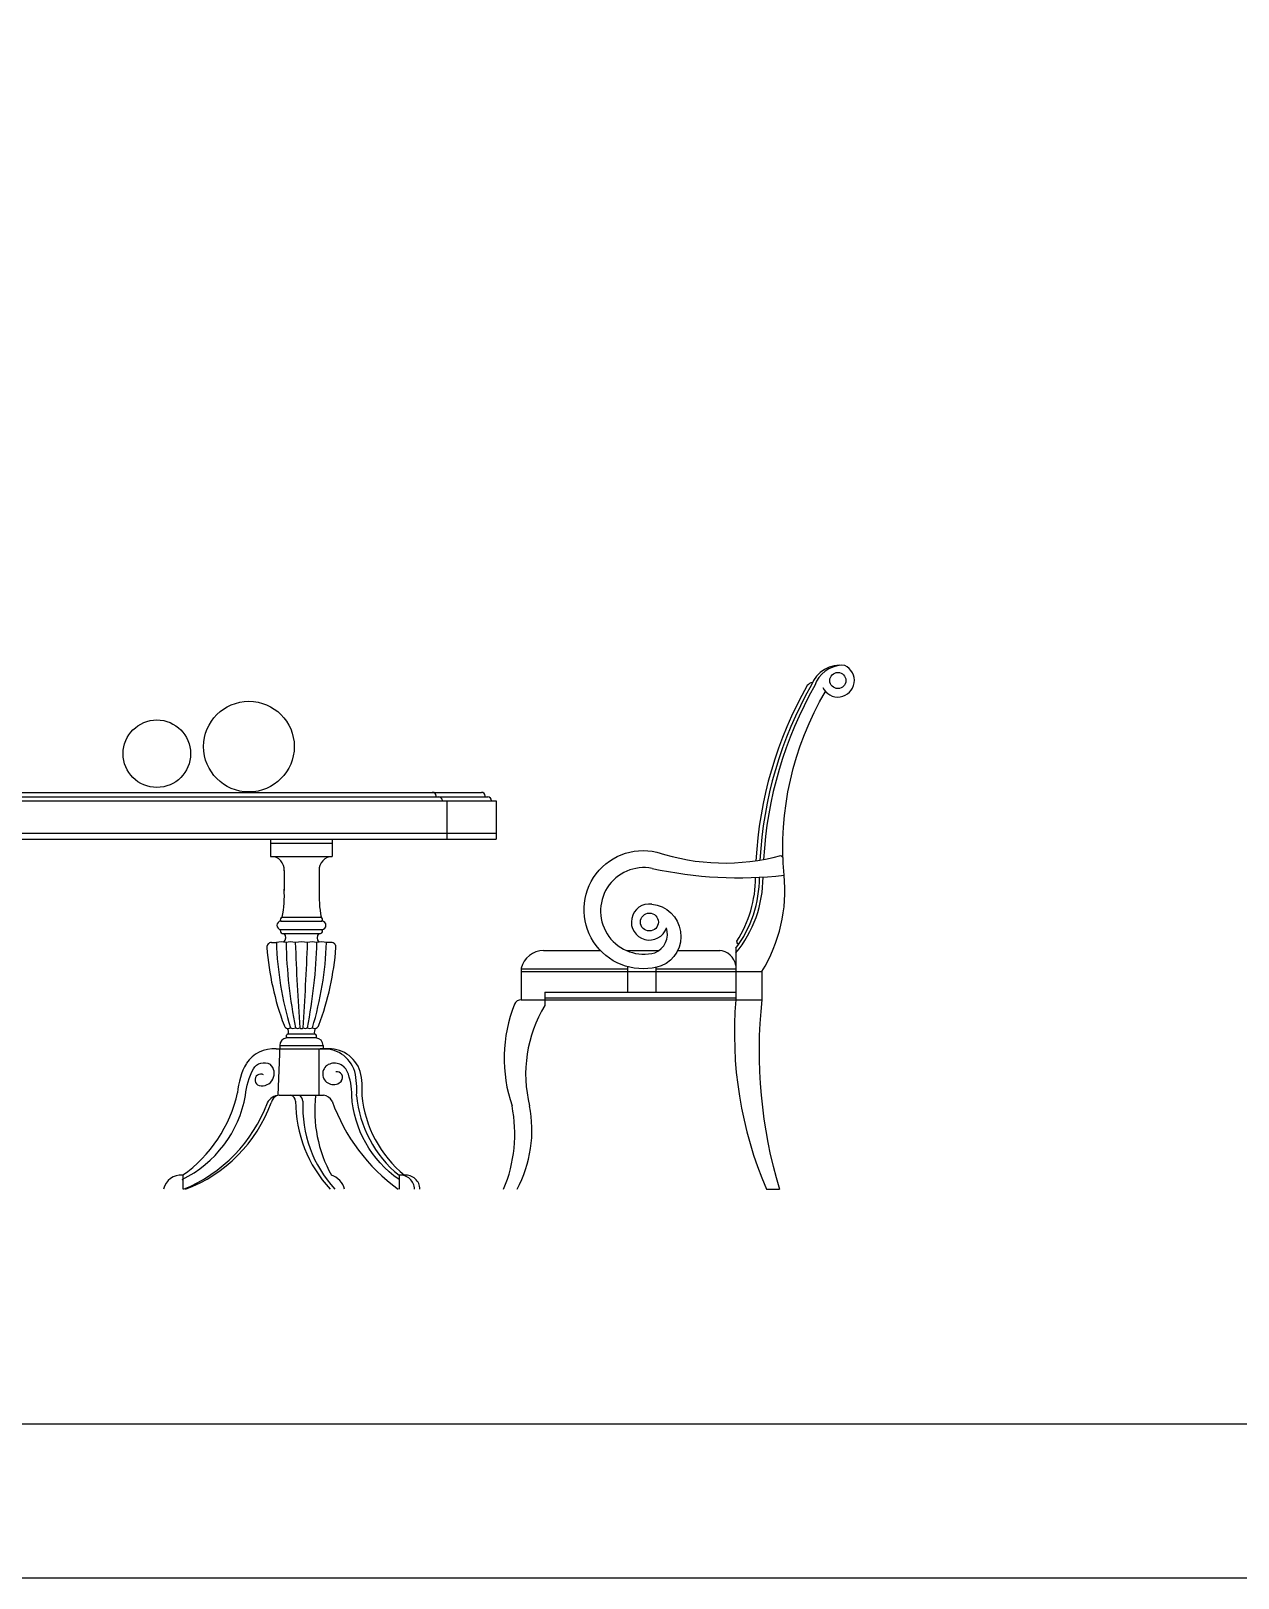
# Model space of a CAD drawing. Header units: inches. Extents: x 10 to 52.5, y 12.2 to 37.
# Drawn here: x 19.205 to 21.754, y 12.211 to 15.479 of the extents above; entities that cross this region are included whole.
import ezdxf

# ---------------------------------------------------------------- set-up
doc = ezdxf.new("R2010")
doc.units = ezdxf.units.IN
doc.header["$MEASUREMENT"] = 0
for name, color, linetype in [('02', 2, 'Continuous'), ('4', 4, 'Continuous'), ('kadrbm', 4, 'Continuous')]:
    doc.layers.add(name, color=color, linetype=linetype)

# ---------------------------------------------------------------- blocks, each defined once
blk = doc.blocks.new('kadrbm')
at = {"layer": 'kadrbm', "color": 4}
blk.add_lwpolyline([(0, 0), (0, 24.7972), (21, 24.7972), (21, 0), (0, 0)], close=True, dxfattribs=at)
blk.add_lwpolyline([(20.6631, 0.3257), (20.6631, 24.4603), (0.3369, 24.4603), (0.3369, 0.3257), (20.6631, 0.3257)], dxfattribs=at)

msp = doc.modelspace()

# ---------------------------------------------------------------- linework, layer by layer
at = {"layer": '02'}
for p, q in [((19.1288, 13.8703), (20.1563, 13.8703)), ((19.1288, 13.8607), (20.1696, 13.8607)), ((20.0606, 13.8607), (20.0606, 13.8623)), ((20.1643, 13.8607), (20.1643, 13.8623)), ((19.1288, 13.8522), (20.1871, 13.8522)), ((20.0739, 13.8522), (20.0739, 13.8527)), ((20.0833, 13.8522), (20.0833, 13.7712)), ((20.1776, 13.8522), (20.1776, 13.8527)), ((20.1871, 13.8522), (20.1871, 13.7712)), ((19.1288, 13.7839), (20.1871, 13.7839)), ((19.1288, 13.7712), (20.1871, 13.7712)), ((19.7109, 13.7712), (19.7109, 13.7349)), ((19.7109, 13.7628), (19.8414, 13.7628)), ((19.8414, 13.7712), (19.8414, 13.7349)), ((19.7109, 13.7349), (19.8414, 13.7349)), ((20.7888, 13.7369), (20.7933, 13.7322)), ((19.7398, 13.7049), (19.7398, 13.6631)), ((19.8138, 13.7049), (19.8138, 13.6631)), ((19.7328, 13.5979), (19.8195, 13.5979)), ((19.7358, 13.6065), (19.8164, 13.6065)), ((19.7326, 13.5806), (19.8196, 13.5806)), ((19.7358, 13.5723), (19.8164, 13.5723)), ((19.7131, 13.5532), (19.7233, 13.5532)), ((19.7435, 13.5532), (19.7436, 13.5532)), ((19.8088, 13.5532), (19.8087, 13.5532)), ((19.8392, 13.5532), (19.829, 13.5532)), ((20.2876, 13.536), (20.4079, 13.536)), ((20.4631, 13.536), (20.5307, 13.536)), ((20.5705, 13.5359), (20.6604, 13.5359)), ((20.6935, 13.5409), (20.6935, 13.4323)), ((20.6965, 13.5517), (20.6997, 13.5495)), ((20.2404, 13.4987), (20.2404, 13.4323)), ((20.2404, 13.4978), (20.4649, 13.4978)), ((20.4649, 13.502), (20.4649, 13.4482)), ((20.5244, 13.5004), (20.5244, 13.4482)), ((20.5244, 13.4978), (20.6935, 13.4978)), ((20.2404, 13.4918), (20.7486, 13.4918)), ((20.7486, 13.4918), (20.7486, 13.4323)), ((20.2404, 13.4323), (20.7486, 13.4323)), ((20.29, 13.4482), (20.29, 13.42)), ((20.29, 13.4482), (20.6935, 13.4482)), ((20.29, 13.4366), (20.6935, 13.4366)), ((19.7304, 13.3355), (19.7263, 13.2307)), ((19.7304, 13.3355), (19.8219, 13.3355)), ((19.807, 13.3515), (19.7453, 13.3515)), ((19.7484, 13.36), (19.8039, 13.36)), ((19.8219, 13.3355), (19.8219, 13.3282)), ((19.7227, 13.3282), (19.8358, 13.3282)), ((19.8129, 13.3282), (19.8129, 13.2307)), ((19.7294, 13.2307), (19.8229, 13.2307)), ((19.5254, 13.0616), (19.5254, 13.032)), ((19.9824, 13.0616), (19.9824, 13.032)), ((20.7581, 13.032), (20.7856, 13.032))]:
    msp.add_line(p, q, dxfattribs=at)
for points in [[(20.7486, 13.4918, 0.163947), (20.7955, 13.6952, -0.157448), (20.883, 14.0834)], [(20.5161, 13.6341, -0.776719), (20.5361, 13.5035, -1.316606), (20.5268, 13.744, 0.146866), (20.7888, 13.7369)]]:
    msp.add_lwpolyline(points, format="xyb", dxfattribs=at)
for centre, radius in [((20.909, 14.1065), 0.0171), ((19.6653, 13.9669), 0.0957), ((19.4709, 13.9519), 0.0713), ((20.511, 13.5964), 0.0189)]:
    msp.add_circle(centre, radius, dxfattribs=at)
for centre, radius, start, end in [((20.9128, 14.0753), 0.0636, 80.1523, 160.9262), ((20.9205, 14.0753), 0.0636, 93.4423, 160.9262), ((20.909, 14.1065), 0.0348, 204.5296, 64.9864), ((21.5699, 13.6828), 0.8349, 150.3316, 177.0449), ((21.5776, 13.683), 0.8344, 150.3226, 176.9629), ((21.5848, 13.6831), 0.8339, 150.3131, 176.8775), ((20.8604, 14.0809), 0.022, 103.6756, 136.2761), ((20.0526, 13.8623), 0.008, 0, 90), ((20.0659, 13.8527), 0.008, 0, 90), ((20.1563, 13.8623), 0.008, 0, 90), ((20.1696, 13.8527), 0.008, 0, 90), ((19.7118, 13.7068), 0.028, 355.9815, 89.2574), ((19.8417, 13.7068), 0.028, 90.7426, 184.0185), ((20.4993, 13.6199), 0.0914, 78.9297, 284.8035), ((20.6996, 14.5388), 0.849, 257.5737, 276.4883), ((19.4739, 13.6538), 0.2662, 349.7523, 2.6142), ((20.0797, 13.6538), 0.2662, 177.3858, 190.2477), ((20.5006, 13.6908), 0.2504, 320.3811, 0.1109), ((20.493, 13.6908), 0.2504, 323.2089, 0.0126), ((20.4848, 13.6908), 0.2504, 327.3913, 359.9246), ((20.511, 13.5964), 0.0381, 82.1669, 341.7269), ((19.7328, 13.5894), 0.00855, 90, 270), ((19.7367, 13.6013), 0.00521, 99.509, 220.9845), ((19.8156, 13.6013), 0.00521, 319.0155, 80.491), ((19.8195, 13.5894), 0.00855, 270, 90), ((19.7367, 13.5774), 0.00521, 139.0155, 260.491), ((19.7296, 13.5631), 0.0135, 316.3662, 42.329), ((19.8227, 13.5631), 0.0135, 137.671, 223.6338), ((19.8156, 13.5774), 0.00521, 279.509, 40.9845), ((20.506, 13.5712), 0.0431, 292.7649, 17.6789), ((19.7131, 13.5432), 0.01, 90, 184.3721), ((20.2971, 13.5879), 0.5957, 184.3721, 200.5766), ((19.7334, 13.5047), 0.0495, 78.1908, 101.8092), ((19.7534, 13.5079), 0.0463, 77.7841, 102.2159), ((19.7762, 13.4788), 0.0756, 80.1505, 99.8495), ((19.7989, 13.5079), 0.0463, 77.7841, 102.2159), ((19.8189, 13.5047), 0.0495, 78.1908, 101.8092), ((19.2552, 13.5879), 0.5957, 339.4234, 355.6279), ((19.8392, 13.5432), 0.01, 355.6279, 90), ((20.2876, 13.4874), 0.0486, 90.0112, 166.4831), ((20.6572, 13.4993), 0.0367, 7.6756, 88.3549), ((20.6983, 13.5542), 0.00308, 147.3913, 234.6211), ((20.2404, 13.4169), 0.0154, 90, 158.3906), ((21.5251, 13.3611), 0.8346, 175.1066, 203.2194), ((21.7508, 13.3231), 1.0082, 173.7823, 196.7791), ((20.5143, 13.3084), 0.31, 158.3906, 198.8916), ((20.5305, 13.2751), 0.2808, 148.9282, 193.8162), ((19.7482, 13.3806), 0.00906, 193.5869, 300.9278), ((19.7323, 13.3635), 0.0167, 348.2388, 29.646), ((19.7582, 13.3834), 0.0117, 243.1736, 296.8264), ((19.7681, 13.3805), 0.00892, 238.7988, 301.2117), ((19.7761, 13.3762), 0.00479, 224.3129, 315.6871), ((19.7842, 13.3805), 0.00892, 238.7883, 301.2012), ((19.7941, 13.3834), 0.0117, 243.1736, 296.8264), ((19.8041, 13.3806), 0.00906, 239.0722, 346.4131), ((19.82, 13.3635), 0.0167, 150.354, 191.7612), ((19.7464, 13.3355), 0.0161, 94.1001, 179.9261), ((19.7492, 13.3549), 0.00521, 99.509, 220.9845), ((19.8031, 13.3549), 0.00521, 319.0155, 80.491), ((19.8058, 13.3355), 0.0161, 0.0739, 85.8999), ((19.7169, 13.2603), 0.0682, 85.1374, 146.5363), ((19.8232, 13.2597), 0.0689, 17.8622, 96.2725), ((19.8348, 13.2597), 0.0689, 17.8622, 96.2725), ((19.7878, 13.2256), 0.1468, 150.5251, 176.0933), ((19.7271, 13.2434), 0.166, 355.365, 13.0255), ((19.7387, 13.2434), 0.166, 355.365, 13.0255), ((19.3591, 13.2982), 0.2891, 305.1031, 347.5096), ((19.4087, 13.3241), 0.3152, 292.0936, 339.6602), ((19.4227, 13.3208), 0.3086, 290.658, 339.8518), ((19.7314, 13.1998), 0.031, 93.7314, 151.5727), ((19.7334, 13.2103), 0.0214, 107.2088, 168.5723), ((19.7486, 13.2165), 0.0152, 5.7523, 68.8179), ((20.0395, 13.2188), 0.2757, 180.1639, 222.6427), ((19.7603, 13.2162), 0.019, 5.6773, 49.7839), ((20.0365, 13.206), 0.2575, 177.321, 222.4954), ((20.0876, 13.1983), 0.2834, 173.5852, 208.8373), ((19.6527, 13.2434), 0.166, 355.365, 355.5988), ((19.8179, 13.2042), 0.027, 30.9257, 79.3197), ((20.2113, 13.3504), 0.3932, 199.677, 234.0682), ((20.1372, 13.2525), 0.2458, 185.2455, 230.9358), ((20.1488, 13.2525), 0.2458, 185.2455, 230.9358), ((19.9261, 13.1488), 0.3007, 337.1621, 11.3656), ((20.0012, 13.1563), 0.2617, 331.6529, 11.3902), ((19.5218, 13.0242), 0.0376, 84.5731, 167.9611), ((19.827, 13.0222), 0.0413, 13.7192, 72.5121), ((19.9848, 13.0314), 0.0303, 1.1301, 94.5791), ((19.9962, 13.0314), 0.0303, 1.1301, 94.5791)]:
    msp.add_arc(centre, radius, start, end, dxfattribs=at)
at = {"layer": '4'}
for points in [[(19.5243, 13.0526, 0.23941), (19.6581, 13.23, -0.107534), (19.6747, 13.2862, -0.412212), (19.7103, 13.2959)], [(19.9824, 13.0526, -0.230585), (19.8825, 13.23, 0.10391), (19.8729, 13.2808, 0.460325), (19.8302, 13.2936)]]:
    msp.add_lwpolyline(points, format="xyb", dxfattribs=at)
for centre, radius, start, end in [((20.441, 13.5784), 0.7182, 182.0118, 196.6327), ((20.7978, 13.5785), 1.0545, 181.3733, 191.2444), ((25.475, 13.7645), 5.7157, 182.1179, 183.9284), ((14.0773, 13.7645), 5.7157, 356.0716, 357.8821), ((18.7545, 13.5785), 1.0545, 348.7556, 358.6267), ((19.1113, 13.5784), 0.7182, 343.3673, 357.9882), ((19.6903, 13.2629), 0.0122, 60.1389, 253.0661), ((19.6927, 13.2766), 0.0261, 256.8014, 47.5883), ((19.8437, 13.2756), 0.0226, 126.8703, 317.844), ((19.8506, 13.268), 0.0124, 322.4887, 98.0368)]:
    msp.add_arc(centre, radius, start, end, dxfattribs=at)

# ---------------------------------------------------------------- block references
at = {"layer": 'kadrbm'}
msp.add_blockref('kadrbm', (10.0018, 12.2106), dxfattribs=at)

doc.saveas('drawing.dxf')
